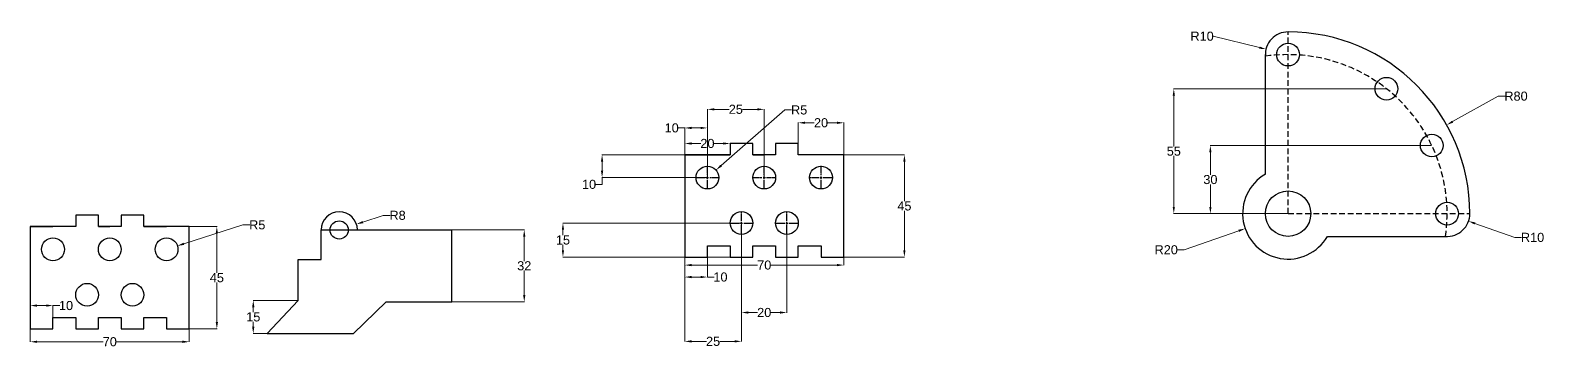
# Model space of a CAD drawing. Header units: inches. Extents: x 51 to 5125, y 41 to 357.
# Drawn here: x 51 to 717, y 41 to 181 of the extents above; entities that cross this region are included whole.
import ezdxf

# ---------------------------------------------------------------- set-up
doc = ezdxf.new("R2010")
doc.units = ezdxf.units.IN
doc.header["$MEASUREMENT"] = 0
doc.linetypes.add('CENTER2', pattern=[1.125, 0.75, -0.125, 0.125, -0.125])
doc.linetypes.add('HIDDEN', pattern=[0.375, 0.25, -0.125])
doc.layers.add('AM_5', color=3, linetype='Continuous', lineweight=15)
doc.styles.get("Standard").update_dxf_attribs({"font": 'arial.ttf'})
doc.dimstyles.new('AM_ANSI$0', dxfattribs={"dimtxt": 4, "dimasz": 3, "dimexe": 0.1, "dimexo": 0.05, "dimgap": 0.06, "dimtad": 0, "dimtih": 1, "dimtoh": 1, "dimdec": 0, "dimzin": 7, "dimdsep": 46, "dimtxsty": 'Standard', "dimcen": 0, "dimclrd": 2, "dimclre": 1, "dimclrt": 3, "dimadec": 0, "dimazin": 2, "dimtp": 0.1, "dimtm": 0.1, "dimtfac": 0.71, "dimtdec": 0, "dimtofl": 0, "dimtmove": 0, "dimatfit": 3, "dimfxl": 1, "dimtfillclr": 1, "dimtolj": 1, "dimtzin": 7, "dimlwd": -1, "dimlwe": -1, "dimarcsym": 1})
doc.dimstyles.new('AM_ANSI$4', dxfattribs={"dimtxt": 4, "dimasz": 3, "dimexe": 0.1, "dimexo": 0.05, "dimgap": 0.06, "dimtad": 0, "dimtih": 1, "dimtoh": 1, "dimdec": 0, "dimzin": 7, "dimdsep": 46, "dimtxsty": 'Standard', "dimcen": 0, "dimclrd": 2, "dimclre": 1, "dimclrt": 3, "dimadec": 0, "dimazin": 2, "dimtp": 0.1, "dimtm": 0.1, "dimtfac": 0.71, "dimtdec": 0, "dimtofl": 0, "dimtmove": 0, "dimatfit": 0, "dimfxl": 1, "dimtfillclr": 1, "dimtolj": 1, "dimtzin": 7, "dimlwd": -1, "dimlwe": -1, "dimarcsym": 1})

# ---------------------------------------------------------------- blocks, each defined once
blk = doc.blocks.new('*D4')
at = {"layer": 'AM_5', "color": 1, "linetype": 'ByBlock', "transparency": 16777216}
for p, q in [((50.63, 49.1), (50.63, 43.37)), ((120.63, 49.1), (120.63, 43.37))]:
    blk.add_line(p, q, dxfattribs=at)
at = {"layer": 'AM_5', "color": 2, "linetype": 'ByBlock', "transparency": 16777216}
for p, q in [((53.63, 43.47), (82.73, 43.47)), ((117.63, 43.47), (88.53, 43.47))]:
    blk.add_line(p, q, dxfattribs=at)
at = {"layer": 'AM_5', "color": 2, "transparency": 16777216}
for points in [[(53.63, 43.97), (53.63, 42.97), (50.63, 43.47)], [(117.63, 43.97), (117.63, 42.97), (120.63, 43.47)]]:
    blk.add_solid(points, dxfattribs=at)
at = {"layer": 'Defpoints', "color": 0, "transparency": 16777216}
for p in [(50.63, 49.15), (120.63, 49.15), (120.63, 43.47)]:
    blk.add_point(p, dxfattribs=at)
at = {"layer": 'AM_5', "color": 3, "transparency": 16777216, "insert": (85.63, 43.47), "char_height": 4, "attachment_point": 5}
blk.add_mtext('\\A1;70', dxfattribs=at)
blk = doc.blocks.new('*D5')
at = {"layer": 'AM_5', "color": 1, "linetype": 'ByBlock', "transparency": 16777216}
for p, q in [((50.63, 52.45), (50.63, 59.5)), ((60.63, 52.45), (60.63, 59.5))]:
    blk.add_line(p, q, dxfattribs=at)
at = {"layer": 'AM_5', "color": 2, "linetype": 'ByBlock', "transparency": 16777216}
for p, q in [((53.63, 59.4), (57.63, 59.4)), ((60.63, 59.4), (63.63, 59.4))]:
    blk.add_line(p, q, dxfattribs=at)
at = {"layer": 'AM_5', "color": 2, "transparency": 16777216}
for points in [[(53.63, 59.9), (53.63, 58.9), (50.63, 59.4)], [(57.63, 59.9), (57.63, 58.9), (60.63, 59.4)]]:
    blk.add_solid(points, dxfattribs=at)
at = {"layer": 'Defpoints', "color": 0, "transparency": 16777216}
for p in [(60.63, 59.4), (50.63, 52.4), (60.63, 52.4)]:
    blk.add_point(p, dxfattribs=at)
at = {"layer": 'AM_5', "color": 3, "transparency": 16777216, "insert": (66.36, 59.4), "char_height": 4, "attachment_point": 5}
blk.add_mtext('\\A1;10', dxfattribs=at)
blk = doc.blocks.new('*D6')
at = {"layer": 'AM_5', "color": 1, "linetype": 'ByBlock', "transparency": 16777216}
for p, q in [((117.45, 94.15), (132.85, 94.15)), ((117.45, 49.15), (132.85, 49.15))]:
    blk.add_line(p, q, dxfattribs=at)
at = {"layer": 'AM_5', "color": 2, "linetype": 'ByBlock', "transparency": 16777216}
for p, q in [((132.75, 91.15), (132.75, 73.74)), ((132.75, 52.15), (132.75, 69.56))]:
    blk.add_line(p, q, dxfattribs=at)
at = {"layer": 'AM_5', "color": 2, "transparency": 16777216}
for points in [[(132.25, 91.15), (133.25, 91.15), (132.75, 94.15)], [(132.25, 52.15), (133.25, 52.15), (132.75, 49.15)]]:
    blk.add_solid(points, dxfattribs=at)
at = {"layer": 'Defpoints', "color": 0, "transparency": 16777216}
for p in [(117.4, 94.15), (117.4, 49.15), (132.75, 49.15)]:
    blk.add_point(p, dxfattribs=at)
at = {"layer": 'AM_5', "color": 3, "transparency": 16777216, "insert": (132.75, 71.65), "char_height": 4, "attachment_point": 5}
blk.add_mtext('\\A1;45', dxfattribs=at)
blk = doc.blocks.new('*D7')
at = {"layer": 'AM_5', "color": 2, "linetype": 'ByBlock', "transparency": 16777216}
for p, q in [((118.25, 86.59), (144.23, 94.91)), ((144.23, 94.91), (147.23, 94.91))]:
    blk.add_line(p, q, dxfattribs=at)
at = {"layer": 'AM_5', "color": 2, "transparency": 16777216}
blk.add_solid([(118.1, 87.07), (118.4, 86.12), (115.39, 85.68)], dxfattribs=at)
at = {"layer": 'Defpoints', "color": 0, "transparency": 16777216}
for p in [(110.63, 84.15), (115.39, 85.68)]:
    blk.add_point(p, dxfattribs=at)
at = {"layer": 'AM_5', "color": 3, "transparency": 16777216, "insert": (150.53, 94.91), "char_height": 4, "attachment_point": 5}
blk.add_mtext('\\A1;R5', dxfattribs=at)
blk = doc.blocks.new('*D8')
at = {"layer": 'AM_5', "color": 2, "linetype": 'ByBlock', "transparency": 16777216}
for p, q in [((197.04, 96.14), (206.01, 99.12)), ((206.01, 99.12), (209.01, 99.12))]:
    blk.add_line(p, q, dxfattribs=at)
at = {"layer": 'AM_5', "color": 2, "transparency": 16777216}
blk.add_solid([(196.88, 96.62), (197.19, 95.67), (194.19, 95.2)], dxfattribs=at)
at = {"layer": 'Defpoints', "color": 0, "transparency": 16777216}
for p in [(194.19, 95.2), (186.59, 92.68)]:
    blk.add_point(p, dxfattribs=at)
at = {"layer": 'AM_5', "color": 3, "transparency": 16777216, "insert": (212.3, 99.12), "char_height": 4, "attachment_point": 5}
blk.add_mtext('\\A1;R8', dxfattribs=at)
blk = doc.blocks.new('*D9')
at = {"layer": 'AM_5', "color": 1, "linetype": 'ByBlock', "transparency": 16777216}
for p, q in [((168.54, 61.68), (148.68, 61.68)), ((168.54, 47.11), (148.68, 47.11))]:
    blk.add_line(p, q, dxfattribs=at)
at = {"layer": 'AM_5', "color": 2, "linetype": 'ByBlock', "transparency": 16777216}
for p, q in [((148.78, 58.68), (148.78, 56.5)), ((148.78, 50.11), (148.78, 52.3))]:
    blk.add_line(p, q, dxfattribs=at)
at = {"layer": 'AM_5', "color": 2, "transparency": 16777216}
for points in [[(148.28, 58.68), (149.28, 58.68), (148.78, 61.68)], [(148.28, 50.11), (149.28, 50.11), (148.78, 47.11)]]:
    blk.add_solid(points, dxfattribs=at)
at = {"layer": 'Defpoints', "color": 0, "transparency": 16777216}
for p in [(168.59, 61.68), (148.78, 47.11), (168.59, 47.11)]:
    blk.add_point(p, dxfattribs=at)
at = {"layer": 'AM_5', "color": 3, "transparency": 16777216, "insert": (148.78, 54.4), "char_height": 4, "attachment_point": 5}
blk.add_mtext('\\A1;15', dxfattribs=at)
blk = doc.blocks.new('*D10')
at = {"layer": 'AM_5', "color": 1, "linetype": 'ByBlock', "transparency": 16777216}
for p, q in [((236.25, 92.68), (268.14, 92.68)), ((236.25, 61.09), (268.14, 61.09))]:
    blk.add_line(p, q, dxfattribs=at)
at = {"layer": 'AM_5', "color": 2, "linetype": 'ByBlock', "transparency": 16777216}
for p, q in [((268.04, 89.68), (268.04, 78.99)), ((268.04, 64.09), (268.04, 74.78))]:
    blk.add_line(p, q, dxfattribs=at)
at = {"layer": 'AM_5', "color": 2, "transparency": 16777216}
for points in [[(267.54, 89.68), (268.54, 89.68), (268.04, 92.68)], [(267.54, 64.09), (268.54, 64.09), (268.04, 61.09)]]:
    blk.add_solid(points, dxfattribs=at)
at = {"layer": 'Defpoints', "color": 0, "transparency": 16777216}
for p in [(236.2, 92.68), (236.2, 61.09), (268.04, 61.09)]:
    blk.add_point(p, dxfattribs=at)
at = {"layer": 'AM_5', "color": 3, "transparency": 16777216, "insert": (268.04, 76.89), "char_height": 4, "attachment_point": 5}
blk.add_mtext('\\A1;32', dxfattribs=at)
blk = doc.blocks.new('*D16')
at = {"layer": 'AM_5', "color": 1, "linetype": 'ByBlock', "transparency": 16777216}
for p, q in [((338.66, 80.69), (338.66, 71.85)), ((348.66, 80.69), (348.66, 71.85))]:
    blk.add_line(p, q, dxfattribs=at)
at = {"layer": 'AM_5', "color": 2, "linetype": 'ByBlock', "transparency": 16777216}
for p, q in [((341.66, 71.95), (345.66, 71.95)), ((348.66, 71.95), (351.66, 71.95))]:
    blk.add_line(p, q, dxfattribs=at)
at = {"layer": 'AM_5', "color": 2, "transparency": 16777216}
for points in [[(341.66, 72.45), (341.66, 71.45), (338.66, 71.95)], [(345.66, 72.45), (345.66, 71.45), (348.66, 71.95)]]:
    blk.add_solid(points, dxfattribs=at)
at = {"layer": 'Defpoints', "color": 0, "transparency": 16777216}
for p in [(338.66, 80.74), (348.66, 80.74), (348.66, 71.95)]:
    blk.add_point(p, dxfattribs=at)
at = {"layer": 'AM_5', "color": 3, "transparency": 16777216, "insert": (354.39, 71.95), "char_height": 4, "attachment_point": 5}
blk.add_mtext('\\A1;10', dxfattribs=at)
blk = doc.blocks.new('*D18')
at = {"layer": 'AM_5', "color": 1, "linetype": 'ByBlock', "transparency": 16777216}
for p, q in [((338.66, 80.69), (338.66, 77.12)), ((408.66, 80.69), (408.66, 77.12))]:
    blk.add_line(p, q, dxfattribs=at)
at = {"layer": 'AM_5', "color": 2, "linetype": 'ByBlock', "transparency": 16777216}
for p, q in [((341.66, 77.22), (370.75, 77.22)), ((405.66, 77.22), (376.56, 77.22))]:
    blk.add_line(p, q, dxfattribs=at)
at = {"layer": 'AM_5', "color": 2, "transparency": 16777216}
for points in [[(341.66, 77.72), (341.66, 76.72), (338.66, 77.22)], [(405.66, 77.72), (405.66, 76.72), (408.66, 77.22)]]:
    blk.add_solid(points, dxfattribs=at)
at = {"layer": 'Defpoints', "color": 0, "transparency": 16777216}
for p in [(338.66, 80.74), (408.66, 80.74), (408.66, 77.22)]:
    blk.add_point(p, dxfattribs=at)
at = {"layer": 'AM_5', "color": 3, "transparency": 16777216, "insert": (373.66, 77.22), "char_height": 4, "attachment_point": 5}
blk.add_mtext('\\A1;70', dxfattribs=at)
blk = doc.blocks.new('*D17')
at = {"layer": 'AM_5', "color": 1, "linetype": 'ByBlock', "transparency": 16777216}
for p, q in [((338.66, 125.79), (338.66, 130.84)), ((358.66, 128.29), (358.66, 130.84))]:
    blk.add_line(p, q, dxfattribs=at)
at = {"layer": 'AM_5', "color": 2, "linetype": 'ByBlock', "transparency": 16777216}
for p, q in [((341.66, 130.74), (345.7, 130.74)), ((355.66, 130.74), (351.61, 130.74))]:
    blk.add_line(p, q, dxfattribs=at)
at = {"layer": 'AM_5', "color": 2, "transparency": 16777216}
for points in [[(341.66, 131.24), (341.66, 130.24), (338.66, 130.74)], [(355.66, 131.24), (355.66, 130.24), (358.66, 130.74)]]:
    blk.add_solid(points, dxfattribs=at)
at = {"layer": 'Defpoints', "color": 0, "transparency": 16777216}
for p in [(358.66, 130.74), (358.66, 128.24), (338.66, 125.74)]:
    blk.add_point(p, dxfattribs=at)
at = {"layer": 'AM_5', "color": 3, "transparency": 16777216, "insert": (348.66, 130.74), "char_height": 4, "attachment_point": 5}
blk.add_mtext('\\A1;20', dxfattribs=at)
blk = doc.blocks.new('*D19')
at = {"layer": 'AM_5', "color": 1, "linetype": 'ByBlock', "transparency": 16777216}
for p, q in [((408.71, 125.74), (435.45, 125.74)), ((408.71, 80.74), (435.45, 80.74))]:
    blk.add_line(p, q, dxfattribs=at)
at = {"layer": 'AM_5', "color": 2, "linetype": 'ByBlock', "transparency": 16777216}
for p, q in [((435.35, 122.74), (435.35, 105.33)), ((435.35, 83.74), (435.35, 101.14))]:
    blk.add_line(p, q, dxfattribs=at)
at = {"layer": 'AM_5', "color": 2, "transparency": 16777216}
for points in [[(434.85, 122.74), (435.85, 122.74), (435.35, 125.74)], [(434.85, 83.74), (435.85, 83.74), (435.35, 80.74)]]:
    blk.add_solid(points, dxfattribs=at)
at = {"layer": 'Defpoints', "color": 0, "transparency": 16777216}
for p in [(408.66, 125.74), (408.66, 80.74), (435.35, 80.74)]:
    blk.add_point(p, dxfattribs=at)
at = {"layer": 'AM_5', "color": 3, "transparency": 16777216, "insert": (435.35, 103.24), "char_height": 4, "attachment_point": 5}
blk.add_mtext('\\A1;45', dxfattribs=at)
blk = doc.blocks.new('*D20')
at = {"layer": 'AM_5', "color": 1, "linetype": 'ByBlock', "transparency": 16777216}
for p, q in [((338.66, 80.69), (338.66, 43.54)), ((363.66, 80.69), (363.66, 43.54))]:
    blk.add_line(p, q, dxfattribs=at)
at = {"layer": 'AM_5', "color": 2, "linetype": 'ByBlock', "transparency": 16777216}
for p, q in [((341.66, 43.64), (348.18, 43.64)), ((360.66, 43.64), (354.13, 43.64))]:
    blk.add_line(p, q, dxfattribs=at)
at = {"layer": 'AM_5', "color": 2, "transparency": 16777216}
for points in [[(341.66, 44.14), (341.66, 43.14), (338.66, 43.64)], [(360.66, 44.14), (360.66, 43.14), (363.66, 43.64)]]:
    blk.add_solid(points, dxfattribs=at)
at = {"layer": 'Defpoints', "color": 0, "transparency": 16777216}
for p in [(338.66, 80.74), (363.66, 80.74), (363.66, 43.64)]:
    blk.add_point(p, dxfattribs=at)
at = {"layer": 'AM_5', "color": 3, "transparency": 16777216, "insert": (351.16, 43.64), "char_height": 4, "attachment_point": 5}
blk.add_mtext('\\A1;25', dxfattribs=at)
blk = doc.blocks.new('*D21')
at = {"layer": 'AM_5', "color": 1, "linetype": 'ByBlock', "transparency": 16777216}
for p, q in [((363.61, 95.74), (284.97, 95.74)), ((363.61, 80.74), (284.97, 80.74))]:
    blk.add_line(p, q, dxfattribs=at)
at = {"layer": 'AM_5', "color": 2, "linetype": 'ByBlock', "transparency": 16777216}
for p, q in [((285.07, 92.74), (285.07, 90.34)), ((285.07, 83.74), (285.07, 86.13))]:
    blk.add_line(p, q, dxfattribs=at)
at = {"layer": 'AM_5', "color": 2, "transparency": 16777216}
for points in [[(284.57, 92.74), (285.57, 92.74), (285.07, 95.74)], [(284.57, 83.74), (285.57, 83.74), (285.07, 80.74)]]:
    blk.add_solid(points, dxfattribs=at)
at = {"layer": 'Defpoints', "color": 0, "transparency": 16777216}
for p in [(285.07, 95.74), (363.66, 95.74), (363.66, 80.74)]:
    blk.add_point(p, dxfattribs=at)
at = {"layer": 'AM_5', "color": 3, "transparency": 16777216, "insert": (285.07, 88.24), "char_height": 4, "attachment_point": 5}
blk.add_mtext('\\A1;15', dxfattribs=at)
blk = doc.blocks.new('*D22')
at = {"layer": 'AM_5', "color": 2, "linetype": 'ByBlock', "transparency": 16777216}
for p, q in [((354.68, 121), (382.72, 145.49)), ((382.72, 145.49), (385.72, 145.49))]:
    blk.add_line(p, q, dxfattribs=at)
at = {"layer": 'AM_5', "color": 2, "transparency": 16777216}
blk.add_solid([(354.35, 121.37), (355.01, 120.62), (352.42, 119.02)], dxfattribs=at)
at = {"layer": 'Defpoints', "color": 0, "transparency": 16777216}
for p in [(348.66, 115.74), (352.42, 119.02)]:
    blk.add_point(p, dxfattribs=at)
at = {"layer": 'AM_5', "color": 3, "transparency": 16777216, "insert": (389.02, 145.49), "char_height": 4, "attachment_point": 5}
blk.add_mtext('\\A1;R5', dxfattribs=at)
blk = doc.blocks.new('*D23')
at = {"layer": 'AM_5', "color": 1, "linetype": 'ByBlock', "transparency": 16777216}
for p, q in [((348.66, 115.79), (348.66, 145.87)), ((373.66, 115.79), (373.66, 145.87))]:
    blk.add_line(p, q, dxfattribs=at)
at = {"layer": 'AM_5', "color": 2, "linetype": 'ByBlock', "transparency": 16777216}
for p, q in [((351.66, 145.77), (358.18, 145.77)), ((370.66, 145.77), (364.13, 145.77))]:
    blk.add_line(p, q, dxfattribs=at)
at = {"layer": 'AM_5', "color": 2, "transparency": 16777216}
for points in [[(351.66, 146.27), (351.66, 145.27), (348.66, 145.77)], [(370.66, 146.27), (370.66, 145.27), (373.66, 145.77)]]:
    blk.add_solid(points, dxfattribs=at)
at = {"layer": 'Defpoints', "color": 0, "transparency": 16777216}
for p in [(373.66, 145.77), (348.66, 115.74), (373.66, 115.74)]:
    blk.add_point(p, dxfattribs=at)
at = {"layer": 'AM_5', "color": 3, "transparency": 16777216, "insert": (361.16, 145.77), "char_height": 4, "attachment_point": 5}
blk.add_mtext('\\A1;25', dxfattribs=at)
blk = doc.blocks.new('*D24')
at = {"layer": 'AM_5', "color": 2, "linetype": 'ByBlock', "transparency": 16777216}
for p, q in [((338.66, 137.59), (335.66, 137.59)), ((345.66, 137.59), (341.66, 137.59))]:
    blk.add_line(p, q, dxfattribs=at)
at = {"layer": 'AM_5', "color": 1, "linetype": 'ByBlock', "transparency": 16777216}
for p, q in [((338.66, 115.79), (338.66, 137.69)), ((348.66, 115.79), (348.66, 137.69))]:
    blk.add_line(p, q, dxfattribs=at)
at = {"layer": 'AM_5', "color": 2, "transparency": 16777216}
for points in [[(341.66, 138.09), (341.66, 137.09), (338.66, 137.59)], [(345.66, 138.09), (345.66, 137.09), (348.66, 137.59)]]:
    blk.add_solid(points, dxfattribs=at)
at = {"layer": 'Defpoints', "color": 0, "transparency": 16777216}
for p in [(338.66, 137.59), (338.66, 115.74), (348.66, 115.74)]:
    blk.add_point(p, dxfattribs=at)
at = {"layer": 'AM_5', "color": 3, "transparency": 16777216, "insert": (332.93, 137.59), "char_height": 4, "attachment_point": 5}
blk.add_mtext('\\A1;10', dxfattribs=at)
blk = doc.blocks.new('*D25')
at = {"layer": 'AM_5', "color": 1, "linetype": 'ByBlock', "transparency": 16777216}
for p, q in [((363.66, 95.69), (363.66, 56.24)), ((383.66, 95.69), (383.66, 56.24))]:
    blk.add_line(p, q, dxfattribs=at)
at = {"layer": 'AM_5', "color": 2, "linetype": 'ByBlock', "transparency": 16777216}
for p, q in [((366.66, 56.34), (370.7, 56.34)), ((380.66, 56.34), (376.61, 56.34))]:
    blk.add_line(p, q, dxfattribs=at)
at = {"layer": 'AM_5', "color": 2, "transparency": 16777216}
for points in [[(366.66, 56.84), (366.66, 55.84), (363.66, 56.34)], [(380.66, 56.84), (380.66, 55.84), (383.66, 56.34)]]:
    blk.add_solid(points, dxfattribs=at)
at = {"layer": 'Defpoints', "color": 0, "transparency": 16777216}
for p in [(363.66, 95.74), (383.66, 95.74), (383.66, 56.34)]:
    blk.add_point(p, dxfattribs=at)
at = {"layer": 'AM_5', "color": 3, "transparency": 16777216, "insert": (373.66, 56.34), "char_height": 4, "attachment_point": 5}
blk.add_mtext('\\A1;20', dxfattribs=at)
blk = doc.blocks.new('*D26')
at = {"layer": 'AM_5', "color": 1, "linetype": 'ByBlock', "transparency": 16777216}
for p, q in [((388.66, 125.79), (388.66, 139.95)), ((408.66, 125.79), (408.66, 139.95))]:
    blk.add_line(p, q, dxfattribs=at)
at = {"layer": 'AM_5', "color": 2, "linetype": 'ByBlock', "transparency": 16777216}
for p, q in [((391.66, 139.85), (395.7, 139.85)), ((405.66, 139.85), (401.61, 139.85))]:
    blk.add_line(p, q, dxfattribs=at)
at = {"layer": 'AM_5', "color": 2, "transparency": 16777216}
for points in [[(391.66, 140.35), (391.66, 139.35), (388.66, 139.85)], [(405.66, 140.35), (405.66, 139.35), (408.66, 139.85)]]:
    blk.add_solid(points, dxfattribs=at)
at = {"layer": 'Defpoints', "color": 0, "transparency": 16777216}
for p in [(408.66, 139.85), (388.66, 125.74), (408.66, 125.74)]:
    blk.add_point(p, dxfattribs=at)
at = {"layer": 'AM_5', "color": 3, "transparency": 16777216, "insert": (398.66, 139.85), "char_height": 4, "attachment_point": 5}
blk.add_mtext('\\A1;20', dxfattribs=at)
blk = doc.blocks.new('*D27')
at = {"layer": 'AM_5', "color": 1, "linetype": 'ByBlock', "transparency": 16777216}
for p, q in [((348.61, 125.74), (302.2, 125.74)), ((348.61, 115.74), (302.2, 115.74))]:
    blk.add_line(p, q, dxfattribs=at)
at = {"layer": 'AM_5', "color": 2, "linetype": 'ByBlock', "transparency": 16777216}
for p, q in [((302.3, 122.74), (302.3, 118.74)), ((302.3, 115.74), (302.3, 112.74)), ((302.3, 112.74), (299.3, 112.74))]:
    blk.add_line(p, q, dxfattribs=at)
at = {"layer": 'AM_5', "color": 2, "transparency": 16777216}
for points in [[(301.8, 122.74), (302.8, 122.74), (302.3, 125.74)], [(301.8, 118.74), (302.8, 118.74), (302.3, 115.74)]]:
    blk.add_solid(points, dxfattribs=at)
at = {"layer": 'Defpoints', "color": 0, "transparency": 16777216}
for p in [(348.66, 125.74), (302.3, 115.74), (348.66, 115.74)]:
    blk.add_point(p, dxfattribs=at)
at = {"layer": 'AM_5', "color": 3, "transparency": 16777216, "insert": (296.57, 112.74), "char_height": 4, "attachment_point": 5}
blk.add_mtext('\\A1;10', dxfattribs=at)
blk = doc.blocks.new('*U11')
at = {"color": 0, "linetype": 'CENTER2', "transparency": 16777216}
for p, q in [((-5.12, 0), (-1, 0)), ((0, 1), (0, 5.12)), ((1, 0), (5.12, 0)), ((0, -5.12), (0, -1))]:
    blk.add_line(p, q, dxfattribs=at)
at = {"color": 0, "linetype": 'Continuous', "transparency": 16777216}
for p, q in [((-0.5, 0), (0.5, 0)), ((0, -0.5), (0, 0.5))]:
    blk.add_line(p, q, dxfattribs=at)
blk = doc.blocks.new('*U12')
at = {"color": 0, "linetype": 'CENTER2', "transparency": 16777216}
for p, q in [((-5.12, 0), (-1, 0)), ((0, 1), (0, 5.12)), ((1, 0), (5.12, 0)), ((0, -5.12), (0, -1))]:
    blk.add_line(p, q, dxfattribs=at)
at = {"color": 0, "linetype": 'Continuous', "transparency": 16777216}
for p, q in [((-0.5, 0), (0.5, 0)), ((0, -0.5), (0, 0.5))]:
    blk.add_line(p, q, dxfattribs=at)
blk = doc.blocks.new('*U13')
at = {"color": 0, "linetype": 'CENTER2', "transparency": 16777216}
for p, q in [((-5.12, 0), (-1, 0)), ((0, 1), (0, 5.12)), ((1, 0), (5.12, 0)), ((0, -5.12), (0, -1))]:
    blk.add_line(p, q, dxfattribs=at)
at = {"color": 0, "linetype": 'Continuous', "transparency": 16777216}
for p, q in [((-0.5, 0), (0.5, 0)), ((0, -0.5), (0, 0.5))]:
    blk.add_line(p, q, dxfattribs=at)
blk = doc.blocks.new('*U14')
at = {"color": 0, "linetype": 'CENTER2', "transparency": 16777216}
for p, q in [((-5.12, 0), (-1, 0)), ((0, 1), (0, 5.12)), ((1, 0), (5.12, 0)), ((0, -5.12), (0, -1))]:
    blk.add_line(p, q, dxfattribs=at)
at = {"color": 0, "linetype": 'Continuous', "transparency": 16777216}
for p, q in [((-0.5, 0), (0.5, 0)), ((0, -0.5), (0, 0.5))]:
    blk.add_line(p, q, dxfattribs=at)
blk = doc.blocks.new('*U15')
at = {"color": 0, "linetype": 'CENTER2', "transparency": 16777216}
for p, q in [((-5.12, 0), (-1, 0)), ((0, 1), (0, 5.12)), ((1, 0), (5.12, 0)), ((0, -5.12), (0, -1))]:
    blk.add_line(p, q, dxfattribs=at)
at = {"color": 0, "linetype": 'Continuous', "transparency": 16777216}
for p, q in [((-0.5, 0), (0.5, 0)), ((0, -0.5), (0, 0.5))]:
    blk.add_line(p, q, dxfattribs=at)
blk = doc.blocks.new('*D28')
at = {"layer": 'AM_5', "color": 1, "linetype": 'ByBlock', "transparency": 16777216}
for p, q in [((647.46, 154.86), (553.82, 154.86)), ((604.16, 99.86), (553.82, 99.86))]:
    blk.add_line(p, q, dxfattribs=at)
at = {"layer": 'AM_5', "color": 2, "linetype": 'ByBlock', "transparency": 16777216}
for p, q in [((553.92, 151.86), (553.92, 129.45)), ((553.92, 102.86), (553.92, 125.26))]:
    blk.add_line(p, q, dxfattribs=at)
at = {"layer": 'AM_5', "color": 2, "transparency": 16777216}
for points in [[(553.42, 151.86), (554.42, 151.86), (553.92, 154.86)], [(553.42, 102.86), (554.42, 102.86), (553.92, 99.86)]]:
    blk.add_solid(points, dxfattribs=at)
at = {"layer": 'Defpoints', "color": 0, "transparency": 16777216}
for p in [(647.51, 154.86), (553.92, 99.86), (604.21, 99.86)]:
    blk.add_point(p, dxfattribs=at)
at = {"layer": 'AM_5', "color": 3, "transparency": 16777216, "insert": (553.92, 127.36), "char_height": 4, "attachment_point": 5}
blk.add_mtext('\\A1;55', dxfattribs=at)
blk = doc.blocks.new('*D29')
at = {"layer": 'AM_5', "color": 1, "linetype": 'ByBlock', "transparency": 16777216}
for p, q in [((667.4, 129.86), (569.92, 129.86)), ((604.16, 99.86), (569.92, 99.86))]:
    blk.add_line(p, q, dxfattribs=at)
at = {"layer": 'AM_5', "color": 2, "linetype": 'ByBlock', "transparency": 16777216}
for p, q in [((570.02, 126.86), (570.02, 116.96)), ((570.02, 102.86), (570.02, 112.75))]:
    blk.add_line(p, q, dxfattribs=at)
at = {"layer": 'AM_5', "color": 2, "transparency": 16777216}
for points in [[(569.52, 126.86), (570.52, 126.86), (570.02, 129.86)], [(569.52, 102.86), (570.52, 102.86), (570.02, 99.86)]]:
    blk.add_solid(points, dxfattribs=at)
at = {"layer": 'Defpoints', "color": 0, "transparency": 16777216}
for p in [(667.45, 129.86), (570.02, 99.86), (604.21, 99.86)]:
    blk.add_point(p, dxfattribs=at)
at = {"layer": 'AM_5', "color": 3, "transparency": 16777216, "insert": (570.02, 114.86), "char_height": 4, "attachment_point": 5}
blk.add_mtext('\\A1;30', dxfattribs=at)
blk = doc.blocks.new('*D30')
at = {"layer": 'AM_5', "color": 2, "linetype": 'ByBlock', "transparency": 16777216}
blk.add_line((591.58, 172.95), (571.2, 177.95), dxfattribs=at)
at = {"layer": 'AM_5', "color": 2, "transparency": 16777216}
blk.add_solid([(591.7, 173.44), (591.46, 172.47), (594.5, 172.24)], dxfattribs=at)
at = {"layer": 'Defpoints', "color": 0, "transparency": 16777216}
for p in [(594.5, 172.24), (604.21, 169.86)]:
    blk.add_point(p, dxfattribs=at)
at = {"layer": 'AM_5', "color": 3, "transparency": 16777216, "insert": (566.37, 177.95), "char_height": 4, "attachment_point": 5}
blk.add_mtext('\\A1;R10', dxfattribs=at)
blk = doc.blocks.new('*D31')
at = {"layer": 'AM_5', "color": 2, "linetype": 'ByBlock', "transparency": 16777216}
for p, q in [((686.47, 95.55), (703.99, 89.4)), ((703.99, 89.4), (706.99, 89.4))]:
    blk.add_line(p, q, dxfattribs=at)
at = {"layer": 'AM_5', "color": 2, "transparency": 16777216}
blk.add_solid([(686.64, 96.02), (686.31, 95.08), (683.64, 96.54)], dxfattribs=at)
at = {"layer": 'Defpoints', "color": 0, "transparency": 16777216}
for p in [(674.21, 99.86), (683.64, 96.54)]:
    blk.add_point(p, dxfattribs=at)
at = {"layer": 'AM_5', "color": 3, "transparency": 16777216, "insert": (711.82, 89.4), "char_height": 4, "attachment_point": 5}
blk.add_mtext('\\A1;R10', dxfattribs=at)
blk = doc.blocks.new('*D32')
at = {"layer": 'AM_5', "color": 2, "linetype": 'ByBlock', "transparency": 16777216}
for p, q in [((676.65, 140.36), (696.7, 151.57)), ((696.7, 151.57), (699.7, 151.57))]:
    blk.add_line(p, q, dxfattribs=at)
at = {"layer": 'AM_5', "color": 2, "transparency": 16777216}
blk.add_solid([(676.41, 140.8), (676.9, 139.92), (674.03, 138.9)], dxfattribs=at)
at = {"layer": 'Defpoints', "color": 0, "transparency": 16777216}
for p in [(674.03, 138.9), (604.21, 99.86)]:
    blk.add_point(p, dxfattribs=at)
at = {"layer": 'AM_5', "color": 3, "transparency": 16777216, "insert": (704.54, 151.57), "char_height": 4, "attachment_point": 5}
blk.add_mtext('\\A1;R80', dxfattribs=at)
blk = doc.blocks.new('*D33')
at = {"layer": 'AM_5', "color": 2, "linetype": 'ByBlock', "transparency": 16777216}
for p, q in [((582.48, 92.31), (558.41, 83.94)), ((558.41, 83.94), (555.41, 83.94))]:
    blk.add_line(p, q, dxfattribs=at)
at = {"layer": 'AM_5', "color": 2, "transparency": 16777216}
blk.add_solid([(582.32, 92.78), (582.65, 91.83), (585.32, 93.29)], dxfattribs=at)
at = {"layer": 'Defpoints', "color": 0, "transparency": 16777216}
for p in [(585.32, 93.29), (604.21, 99.86)]:
    blk.add_point(p, dxfattribs=at)
at = {"layer": 'AM_5', "color": 3, "transparency": 16777216, "insert": (550.58, 83.94), "char_height": 4, "attachment_point": 5}
blk.add_mtext('\\A1;R20', dxfattribs=at)

msp = doc.modelspace()

# ---------------------------------------------------------------- linework, layer by layer
at = {"linetype": 'HIDDEN', "ltscale": 10}
for q in [(604.20737, 179.85555), (684.20737, 99.85555)]:
    msp.add_line((604.20737, 99.85555), q, dxfattribs=at)
for p, q in [((594.20737, 117.17606), (594.20737, 169.85555)), ((368.6558, 130.73579), (358.6558, 130.73579)), ((358.6558, 130.73579), (358.6558, 125.73579)), ((368.6558, 125.73579), (368.6558, 130.73579)), ((388.6558, 130.73579), (378.6558, 130.73579)), ((378.6558, 130.73579), (378.6558, 125.73579)), ((388.6558, 125.73579), (388.6558, 130.73579)), ((358.6558, 125.73579), (338.6558, 125.73579)), ((338.6558, 125.73579), (338.6558, 80.73579)), ((338.6558, 125.73579), (338.6558, 115.73579)), ((338.6558, 125.73579), (358.6558, 125.73579)), ((338.6558, 125.73579), (348.6558, 125.73579)), ((378.6558, 125.73579), (368.6558, 125.73579)), ((368.6558, 125.73579), (373.6558, 125.73579)), ((408.6558, 125.73579), (388.6558, 125.73579)), ((408.6558, 125.73579), (398.6558, 125.73579)), ((408.6558, 80.73579), (408.6558, 125.73579)), ((70.63137, 94.15073), (50.63137, 94.15073)), ((50.63137, 94.15073), (50.63137, 49.15073)), ((50.63137, 94.15073), (50.63137, 94.15073)), ((50.63137, 94.15073), (50.63137, 84.15073)), ((50.63137, 94.15073), (50.63137, 84.15073)), ((50.63137, 94.15073), (60.63137, 94.15073)), ((80.63137, 99.15073), (70.63137, 99.15073)), ((70.63137, 99.15073), (70.63137, 94.15073)), ((80.63137, 94.15073), (80.63137, 99.15073)), ((90.63137, 94.15073), (80.63137, 94.15073)), ((80.63137, 94.15073), (85.63137, 94.15073)), ((80.63137, 94.15073), (80.63137, 94.15073)), ((80.63137, 94.15073), (85.63137, 94.15073)), ((100.63137, 99.15073), (90.63137, 99.15073)), ((90.63137, 99.15073), (90.63137, 94.15073)), ((100.63137, 94.15073), (100.63137, 99.15073)), ((120.63137, 94.15073), (100.63137, 94.15073)), ((100.63137, 94.15073), (110.63137, 94.15073)), ((120.63137, 49.15073), (120.63137, 94.15073)), ((178.59443, 79.6842), (178.59443, 92.6842)), ((178.59443, 92.6842), (236.20366, 92.6842)), ((236.20366, 61.08638), (236.20366, 92.6842)), ((621.52788, 89.85555), (674.20737, 89.85555)), ((236.20366, 80.3523), (236.20366, 80.3523)), ((338.6558, 80.73579), (348.6558, 80.73579)), ((338.6558, 80.73579), (348.6558, 80.73579)), ((338.6558, 80.73579), (348.6558, 80.73579)), ((348.6558, 80.73579), (348.6558, 85.73579)), ((348.6558, 85.73579), (358.6558, 85.73579)), ((358.6558, 85.73579), (358.6558, 80.73579)), ((358.6558, 80.73579), (368.6558, 80.73579)), ((358.6558, 80.73579), (368.6558, 80.73579)), ((358.6558, 80.73579), (363.6558, 80.73579)), ((358.6558, 80.73579), (368.6558, 80.73579)), ((358.6558, 80.73579), (358.6558, 80.73579)), ((358.6558, 80.73579), (368.6558, 80.73579)), ((363.6558, 80.73579), (368.6558, 80.73579)), ((363.6558, 80.73579), (363.6558, 80.73579)), ((368.6558, 80.73579), (368.6558, 85.73579)), ((368.6558, 85.73579), (368.6558, 85.73579)), ((368.6558, 85.73579), (378.6558, 85.73579)), ((378.6558, 85.73579), (378.6558, 80.73579)), ((378.6558, 80.73579), (388.6558, 80.73579)), ((378.6558, 80.73579), (388.6558, 80.73579)), ((378.6558, 80.73579), (388.6558, 80.73579)), ((378.6558, 80.73579), (388.6558, 80.73579)), ((378.6558, 80.73579), (383.6558, 80.73579)), ((388.6558, 80.73579), (388.6558, 85.73579)), ((388.6558, 85.73579), (398.6558, 85.73579)), ((398.6558, 85.73579), (398.6558, 80.73579)), ((398.6558, 80.73579), (408.6558, 80.73579)), ((168.59443, 61.6842), (168.59443, 79.6842)), ((168.59443, 79.6842), (178.59443, 79.6842)), ((154.89445, 47.11332), (168.59443, 61.6842)), ((192.89445, 47.11332), (207.20366, 61.08638)), ((207.20366, 61.08638), (236.20366, 61.08638)), ((60.63137, 49.15073), (60.63137, 54.15073)), ((60.63137, 54.15073), (70.63137, 54.15073)), ((70.63137, 54.15073), (70.63137, 49.15073)), ((80.63137, 49.15073), (80.63137, 54.15073)), ((80.63137, 54.15073), (90.63137, 54.15073)), ((90.63137, 54.15073), (90.63137, 49.15073)), ((100.63137, 49.15073), (100.63137, 54.15073)), ((100.63137, 54.15073), (110.63137, 54.15073)), ((110.63137, 54.15073), (110.63137, 49.15073)), ((50.63137, 49.15073), (60.63137, 49.15073)), ((50.63137, 49.15073), (60.63137, 49.15073)), ((50.63137, 49.15073), (60.63137, 49.15073)), ((70.63137, 49.15073), (80.63137, 49.15073)), ((70.63137, 49.15073), (75.63137, 49.15073)), ((70.63137, 49.15073), (75.63137, 49.15073)), ((90.63137, 49.15073), (100.63137, 49.15073)), ((90.63137, 49.15073), (95.63137, 49.15073)), ((110.63137, 49.15073), (120.63137, 49.15073)), ((154.89445, 47.11332), (192.89445, 47.11332))]:
    msp.add_line(p, q)
for centre, radius in [((604.20737, 169.85555), 5), ((647.50864, 154.85555), 5), ((667.45292, 129.85555), 5), ((348.6558, 115.73579), 5), ((373.6558, 115.73579), 5), ((398.6558, 115.73579), 5), ((604.20737, 99.85555), 10), ((363.6558, 95.73579), 5), ((383.6558, 95.73579), 5), ((674.20737, 99.85555), 5), ((186.59443, 92.6842), 4), ((60.63137, 84.15073), 5), ((85.63137, 84.15073), 5), ((110.63137, 84.15073), 5), ((75.63137, 64.15073), 5), ((95.63137, 64.15073), 5)]:
    msp.add_circle(centre, radius)
for centre, radius, start, end in [((604.20737, 169.85555), 10, 90, 184.09604376), ((604.20737, 99.85555), 80, 0, 90), ((604.20737, 99.85555), 20, 120, 330), ((186.59443, 92.6842), 8, 0, 180), ((674.20737, 99.85555), 10, 265.90395624, 0)]:
    msp.add_arc(centre, radius, start, end)
msp.add_arc((604.20737, 99.85555), 70, 351.7867893, 98.2132107, dxfattribs=at)

# ---------------------------------------------------------------- block references
at = {"linetype": 'CENTER2'}
for name, p in [('*U11', (348.6558, 115.73579)), ('*U12', (373.6558, 115.73579)), ('*U13', (398.6558, 115.73579)), ('*U15', (363.6558, 95.73579)), ('*U14', (383.6558, 95.73579))]:
    msp.add_blockref(name, p, dxfattribs=at)

# ---------------------------------------------------------------- dimensions: what is measured, and where the dimension line sits
at = {"layer": 'AM_5'}
for center, mpoint, picture, middle in [((604.20737, 169.85555), (594.49551, 172.23878), '*D30', (566.37179, 177.9544)), ((604.20737, 99.85555), (674.03463, 138.89596), '*D32', (704.53592, 151.57026)), ((674.20737, 99.85555), (683.64295, 96.54348), '*D31', (711.8237, 89.40073))]:
    dim = msp.add_radius_dim(center=center, mpoint=mpoint, dimstyle='AM_ANSI$4', dxfattribs=at)
    dim.commit()
    dim.dimension.update_dxf_attribs({"geometry": picture, "text_midpoint": middle, "dimtype": 164})
for base, p1, p2, picture, middle in [((553.92184, 99.85555), (647.50864, 154.85555), (604.20737, 99.85555), '*D28', (553.92184, 127.35555)), ((570.01568, 99.85555), (667.45292, 129.85555), (604.20737, 99.85555), '*D29', (570.01568, 114.85555)), ((302.30153, 115.73579), (348.6558, 125.73579), (348.6558, 115.73579), '*D27', (296.57168, 112.73579)), ((435.35217, 80.73579), (408.6558, 125.73579), (408.6558, 80.73579), '*D19', (435.35217, 103.23579)), ((132.7533, 49.15073), (117.39727, 94.15073), (117.39727, 49.15073), '*D6', (132.7533, 71.65073)), ((285.06992, 95.73579), (363.6558, 80.73579), (363.6558, 95.73579), '*D21', (285.06992, 88.23579)), ((268.04381, 61.08638), (236.20366, 92.6842), (236.20366, 61.08638), '*D10', (268.04381, 76.88529)), ((148.77601, 47.11332), (168.59443, 61.6842), (168.59443, 47.11332), '*D9', (148.77601, 54.39876))]:
    dim = msp.add_linear_dim(base=base, p1=p1, p2=p2, angle=90, dimstyle='AM_ANSI$0', override={"dimpost": ''}, dxfattribs=at)
    dim.commit()
    dim.dimension.update_dxf_attribs({"geometry": picture, "text_midpoint": middle})
for base, p1, p2, picture, middle in [((373.6558, 145.77125), (348.6558, 115.73579), (373.6558, 115.73579), '*D23', (361.1558, 145.77125)), ((338.6558, 137.58974), (348.6558, 115.73579), (338.6558, 115.73579), '*D24', (332.92595, 137.58974)), ((358.6558, 130.73579), (338.6558, 125.73579), (358.6558, 128.23579), '*D17', (348.6558, 130.73579)), ((383.6558, 56.33881), (363.6558, 95.73579), (383.6558, 95.73579), '*D25', (373.6558, 56.33881)), ((348.6558, 71.95296), (338.6558, 80.73579), (348.6558, 80.73579), '*D16', (354.38565, 71.95296)), ((408.6558, 77.21578), (338.6558, 80.73579), (408.6558, 80.73579), '*D18', (373.6558, 77.21578)), ((363.6558, 43.64335), (338.6558, 80.73579), (363.6558, 80.73579), '*D20', (351.1558, 43.64335)), ((60.63137, 59.39861), (50.63137, 52.40296), (60.63137, 52.40296), '*D5', (66.36122, 59.39861)), ((120.63137, 43.46877), (50.63137, 49.15073), (120.63137, 49.15073), '*D4', (85.63137, 43.46877))]:
    dim = msp.add_linear_dim(base=base, p1=p1, p2=p2, dimstyle='AM_ANSI$0', override={"dimpost": ''}, dxfattribs=at)
    dim.commit()
    dim.dimension.update_dxf_attribs({"geometry": picture, "text_midpoint": middle})
for center, mpoint, picture, middle in [((348.6558, 115.73579), (352.42179, 119.02476), '*D22', (389.02456, 145.48913)), ((186.59443, 92.6842), (194.18848, 95.20024), '*D8', (212.29917, 99.1169)), ((110.63137, 84.15073), (115.39302, 85.67608), '*D7', (150.53397, 94.91496)), ((604.20737, 99.85555), (585.31557, 93.29051), '*D33', (550.58161, 83.94195))]:
    dim = msp.add_radius_dim(center=center, mpoint=mpoint, dimstyle='AM_ANSI$4', override={"dimpost": ''}, dxfattribs=at)
    dim.commit()
    dim.dimension.update_dxf_attribs({"geometry": picture, "text_midpoint": middle, "dimtype": 164})
dim = msp.add_linear_dim(base=(408.6558, 139.84671), p1=(388.6558, 125.73579), p2=(408.6558, 125.73579), dimstyle='AM_ANSI$0', dxfattribs=at)
dim.commit()
dim.dimension.update_dxf_attribs({"geometry": '*D26', "text_midpoint": (398.6558, 139.84671)})

doc.saveas('drawing.dxf')
